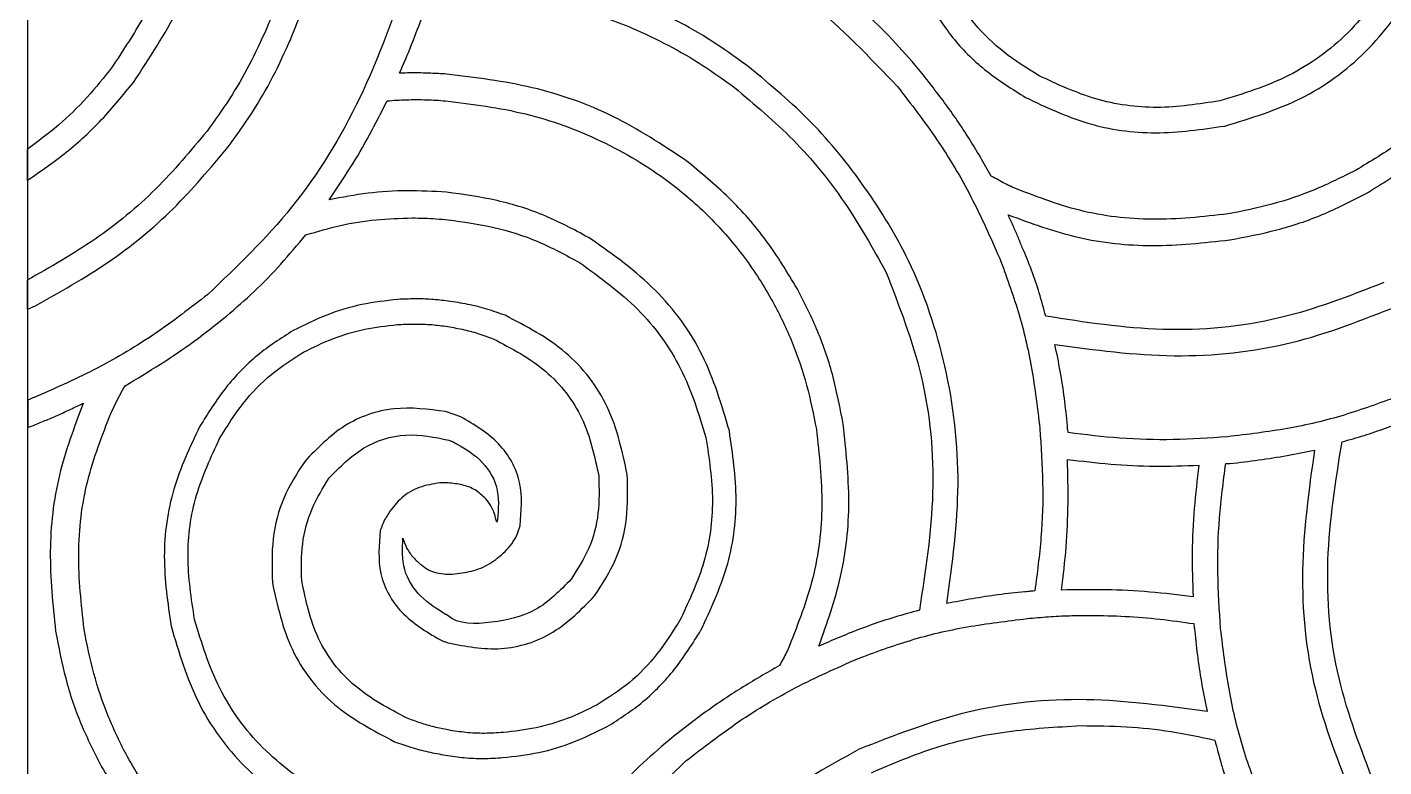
# Model space of a CAD drawing. Extents: x 0 to 371, y 0 to 260.
# Drawn here: x 0 to 42.89, y 36.57 to 59.93 of the extents above; entities that cross this region are included whole.
import ezdxf

# ---------------------------------------------------------------- set-up
doc = ezdxf.new("R2010")
doc.units = 0
doc.layers.add('Layer_1', color=7, linetype='CONTINUOUS')

msp = doc.modelspace()

# ---------------------------------------------------------------- linework, layer by layer
at = {"layer": 'Layer_1', "color": 7}
for points in [[(0.02646, 259.95312), (370.443122, 259.95312), (370.443122, 0.661457), (0.02646, 0.661457)], [(12.303125, 57.639583)], [(12.170316, 53.902344)], [(40.693123, 46.566874)], [(32.887914, 46.27542)], [(33.609317, 41.349622)], [(33.321479, 37.867147)]]:
    msp.add_lwpolyline(points, close=True, dxfattribs=at)
for points in [[(0, 56.065003), (0, 55.086251)], [(0, 51.937606), (0, 51.011564)], [(0.026355, 48.154374), (0.026355, 47.281043)], [(13.705623, 47.625207), (13.229167, 47.783854)], [(37.888126, 46.143128), (38.020418, 46.143128)], [(13.308748, 45.534896), (13.044165, 45.534896)], [(13.229167, 42.650834), (13.44104, 42.650834)]]:
    msp.add_lwpolyline(points, dxfattribs=at)
for points, knots in [([(5.291667, 65.881457), (5.184711, 65.0167), (4.972032, 63.297155), (4.107817, 60.831878), (3.166633, 59.397738), (2.698543, 58.684481)], [0, 0, 0, 0, 2.610292, 5.190488, 7.743386, 7.743386, 7.743386, 7.743386]), ([(3.360002, 58.18167), (3.861401, 58.940615), (4.86919, 60.466058), (5.798766, 63.093951), (6.006984, 64.930385), (6.111771, 65.854586)], [0, 0, 0, 0, 2.722229, 5.471544, 8.256933, 8.256933, 8.256933, 8.256933]), ([(8.916252, 65.854586), (8.858778, 65.151739), (8.745505, 63.76653), (8.302239, 61.751159), (7.809633, 60.49425), (7.56698, 59.875106)], [0, 0, 0, 0, 2.114445, 4.167261, 6.160141, 6.160141, 6.160141, 6.160141]), ([(8.334375, 59.557812), (8.593041, 60.207483), (9.118453, 61.527115), (9.585701, 63.642026), (9.703629, 65.094284), (9.763228, 65.828231)], [0, 0, 0, 0, 2.095445, 4.256339, 6.464269, 6.464269, 6.464269, 6.464269]), ([(17.303853, 64.426249), (18.664361, 63.944183), (21.298093, 63.010978), (24.816999, 60.87516), (26.634396, 58.972863), (27.516666, 58.049378)], [0, 0, 0, 0, 4.325848, 8.374166, 12.193656, 12.193656, 12.193656, 12.193656]), ([(12.091252, 61.700834), (11.60922, 60.340334), (10.676093, 57.706644), (8.540562, 54.187669), (6.638346, 52.370287), (5.714896, 51.488021)], [0, 0, 0, 0, 4.325799, 8.373986, 12.193383, 12.193383, 12.193383, 12.193383]), ([(43.233019, 61.594898), (42.769348, 60.953168), (41.853601, 59.685757), (39.926189, 58.279561), (38.445202, 57.826705), (37.703125, 57.599793)], [0, 0, 0, 0, 2.366487, 4.673792, 6.990994, 6.990994, 6.990994, 6.990994]), ([(11.773958, 58.473124), (11.902898, 58.775027), (12.161497, 59.38052), (12.510889, 60.308541), (12.72485, 60.936113), (12.832292, 61.251249)], [0, 0, 0, 0, 0.984764, 1.97503, 2.973858, 2.973858, 2.973858, 2.973858]), ([(13.281877, 61.224378), (13.969402, 61.166785), (15.325739, 61.053167), (17.295899, 60.616987), (18.525503, 60.13718), (19.129581, 59.901461)], [0, 0, 0, 0, 2.068676, 4.081043, 6.024413, 6.024413, 6.024413, 6.024413]), ([(28.178125, 58.605416), (27.905584, 58.920125), (27.356402, 59.554279), (26.449484, 60.444375), (25.786834, 60.98078), (25.45271, 61.251249)], [0, 0, 0, 0, 1.248722, 2.516229, 3.805333, 3.805333, 3.805333, 3.805333]), ([(31.988228, 58.393543), (31.610398, 58.628919), (30.869944, 59.0902), (29.934336, 59.986395), (29.483581, 60.693201), (29.262813, 61.039376)], [0, 0, 0, 0, 1.333712, 2.613745, 3.842465, 3.842465, 3.842465, 3.842465]), ([(37.861771, 56.806043), (38.678356, 57.053214), (40.303081, 57.545001), (42.423784, 59.074728), (43.417547, 60.466707), (43.920833, 61.171668)], [0, 0, 0, 0, 2.548266, 5.070183, 7.657964, 7.657964, 7.657964, 7.657964]), ([(22.833748, 58.658126), (22.487985, 58.90956), (21.788109, 59.418499), (20.656963, 60.088111), (19.852855, 60.456505), (19.446875, 60.642501)], [0, 0, 0, 0, 1.282194, 2.595352, 3.934408, 3.934408, 3.934408, 3.934408]), ([(28.522289, 60.668856), (28.771079, 60.280511), (29.277522, 59.489986), (30.320755, 58.486049), (31.144993, 57.969133), (31.564998, 57.705729)], [0, 0, 0, 0, 1.380369, 2.809918, 4.295238, 4.295238, 4.295238, 4.295238]), ([(7.56698, 59.875106), (7.391096, 59.493211), (7.041202, 58.733491), (6.412019, 57.653203), (5.928831, 56.981456), (5.688542, 56.647396)], [0, 0, 0, 0, 1.260923, 2.508409, 3.742495, 3.742495, 3.742495, 3.742495]), ([(19.129581, 59.901461), (19.511476, 59.725577), (20.271197, 59.375684), (21.351484, 58.7465), (22.023231, 58.263312), (22.357291, 58.023023)], [0, 0, 0, 0, 1.260923, 2.508409, 3.742495, 3.742495, 3.742495, 3.742495]), ([(6.35, 56.144584), (6.606099, 56.496091), (7.120633, 57.202312), (7.784115, 58.346167), (8.149975, 59.151773), (8.334375, 59.557812)], [0, 0, 0, 0, 1.304167, 2.620229, 3.957614, 3.957614, 3.957614, 3.957614]), ([(2.698543, 58.684481), (2.435079, 58.352164), (1.911857, 57.692207), (1.00596, 56.811299), (0.335066, 56.31358), (0, 56.065003)], [0, 0, 0, 0, 1.271486, 2.525083, 3.775833, 3.775833, 3.775833, 3.775833]), ([(13.255521, 58.446253), (13.090285, 58.454954), (12.761924, 58.472246), (12.267818, 58.489337), (11.939228, 58.47855), (11.773958, 58.473124)], [0, 0, 0, 0, 0.496432, 0.986522, 1.482459, 1.482459, 1.482459, 1.482459]), ([(20.822501, 55.721354), (20.072249, 56.214054), (18.564053, 57.204504), (15.972542, 58.116148), (14.16439, 58.33583), (13.255521, 58.446253)], [0, 0, 0, 0, 2.686007, 5.399548, 8.142009, 8.142009, 8.142009, 8.142009]), ([(29.077811, 41.724793), (29.247438, 42.979463), (29.584899, 45.475543), (29.150812, 49.172746), (28.084017, 52.351646), (26.529547, 54.886884), (24.857306, 56.971542), (23.504019, 58.099473), (22.833748, 58.658126)], [0, 0, 0, 0, 3.785959, 7.531903, 11.05396, 13.755811, 16.417254, 19.02903, 19.02903, 19.02903, 19.02903]), ([(30.479793, 55.218543), (30.250997, 55.6184), (29.795349, 56.41472), (29.020757, 57.543015), (28.457541, 58.253124), (28.178125, 58.605416)], [0, 0, 0, 0, 1.381657, 2.751578, 4.100345, 4.100345, 4.100345, 4.100345]), ([(37.703125, 57.599793), (37.042806, 57.498583), (35.736958, 57.298431), (33.754425, 57.570341), (32.575205, 58.11996), (31.988228, 58.393543)], [0, 0, 0, 0, 1.997914, 3.95108, 5.886882, 5.886882, 5.886882, 5.886882]), ([(45.772916, 58.684481), (45.414833, 58.245081), (44.704005, 57.372833), (43.428193, 56.259715), (42.46867, 55.688832), (41.989168, 55.403545)], [0, 0, 0, 0, 1.698781, 3.372238, 5.043883, 5.043883, 5.043883, 5.043883]), ([(0, 55.086251), (0.419406, 55.373214), (1.257705, 55.946788), (2.385596, 56.991135), (3.033501, 57.782749), (3.360002, 58.18167)], [0, 0, 0, 0, 1.523218, 3.044568, 4.590045, 4.590045, 4.590045, 4.590045]), ([(22.357291, 58.023023), (22.996781, 57.485898), (24.283175, 56.405419), (25.896697, 54.429995), (26.727967, 52.947816), (27.146146, 52.202189)], [0, 0, 0, 0, 2.50184, 5.032694, 7.594725, 7.594725, 7.594725, 7.594725]), ([(27.516666, 58.049378), (27.942079, 57.498535), (28.796231, 56.39254), (29.881694, 54.573814), (30.455031, 53.278915), (30.744377, 52.62542)], [0, 0, 0, 0, 2.086879, 4.19008, 6.332929, 6.332929, 6.332929, 6.332929]), ([(42.306978, 54.663021), (42.819529, 54.974321), (43.84277, 55.59579), (45.205084, 56.789077), (45.970075, 57.715677), (46.354793, 58.18167)], [0, 0, 0, 0, 1.796822, 3.58712, 5.398349, 5.398349, 5.398349, 5.398349]), ([(9.551355, 54.477503), (9.775689, 54.809543), (10.225689, 55.475595), (10.831817, 56.520376), (11.195316, 57.239964), (11.377083, 57.599793)], [0, 0, 0, 0, 1.201913, 2.410967, 3.62025, 3.62025, 3.62025, 3.62025]), ([(11.377083, 57.599793), (11.47912, 57.607745), (11.684002, 57.623713), (11.992857, 57.636923), (12.199567, 57.638695), (12.303125, 57.639583)], [0, 0, 0, 0, 0.307025, 0.616481, 0.927153, 0.927153, 0.927153, 0.927153]), ([(12.303125, 57.639583), (12.406683, 57.638695), (12.613393, 57.636923), (12.922247, 57.623713), (13.127129, 57.607745), (13.229167, 57.599793)], [0, 0, 0, 0, 0.310672, 0.620128, 0.927153, 0.927153, 0.927153, 0.927153]), ([(13.229167, 57.599793), (14.07789, 57.494493), (15.767214, 57.284903), (18.16653, 56.400243), (20.110436, 55.245811), (21.596245, 53.957711), (22.697472, 52.680991), (23.562748, 51.340977), (24.208675, 49.975587), (24.671311, 48.625553), (24.857379, 47.694076), (24.950415, 47.228332)], [0, 0, 0, 0, 2.558717, 5.092941, 7.60668, 9.301016, 10.970622, 12.648611, 14.069671, 15.493247, 16.91685, 16.91685, 16.91685, 16.91685]), ([(31.564998, 57.705729), (32.208872, 57.401968), (33.504522, 56.79072), (35.689154, 56.48923), (37.13166, 56.699577), (37.861771, 56.806043)], [0, 0, 0, 0, 2.12763, 4.281365, 6.488666, 6.488666, 6.488666, 6.488666]), ([(5.688542, 56.647396), (5.166251, 56.021276), (4.112234, 54.757724), (2.183434, 53.168153), (0.730247, 52.349161), (0, 51.937606)], [0, 0, 0, 0, 2.442726, 4.929584, 7.441582, 7.441582, 7.441582, 7.441582]), ([(0.238228, 51.117501), (1.02577, 51.556481), (2.589075, 52.427875), (4.660909, 54.126108), (5.790516, 55.475997), (6.35, 56.144584)], [0, 0, 0, 0, 2.701851, 5.363294, 7.97507, 7.97507, 7.97507, 7.97507]), ([(24.341666, 51.673023), (24.030322, 52.185619), (23.408735, 53.208998), (22.215265, 54.571472), (21.288537, 55.33659), (20.822501, 55.721354)], [0, 0, 0, 0, 1.797007, 3.587655, 5.399073, 5.399073, 5.399073, 5.399073]), ([(41.989168, 55.403545), (41.561783, 55.19044), (40.711106, 54.766272), (39.358425, 54.308121), (38.43127, 54.121317), (37.967708, 54.027918)], [0, 0, 0, 0, 1.431634, 2.849563, 4.267399, 4.267399, 4.267399, 4.267399]), ([(31.141252, 54.874378), (31.064014, 54.91104), (30.911869, 54.983259), (30.695396, 55.1057), (30.550875, 55.18134), (30.479793, 55.218543)], [0, 0, 0, 0, 0.256404, 0.505074, 0.745761, 0.745761, 0.745761, 0.745761]), ([(13.255521, 54.715731), (12.841491, 54.738693), (12.014799, 54.784541), (10.771844, 54.704905), (9.958444, 54.553352), (9.551355, 54.477503)], [0, 0, 0, 0, 1.243343, 2.482573, 3.724182, 3.724182, 3.724182, 3.724182]), ([(17.83302, 53.234168), (17.360524, 53.491903), (16.41443, 54.007976), (14.860288, 54.493596), (13.790967, 54.641614), (13.255521, 54.715731)], [0, 0, 0, 0, 1.611896, 3.227549, 4.84795, 4.84795, 4.84795, 4.84795]), ([(37.967708, 54.027918), (37.169499, 53.940732), (35.60434, 53.769776), (33.265824, 54.04541), (31.843773, 54.600267), (31.141252, 54.874378)], [0, 0, 0, 0, 2.40486, 4.715544, 6.971607, 6.971607, 6.971607, 6.971607]), ([(38.020418, 53.207812), (38.518821, 53.302925), (39.513201, 53.492686), (40.957918, 53.974693), (41.857417, 54.433643), (42.306978, 54.663021)], [0, 0, 0, 0, 1.521336, 3.035266, 4.547924, 4.547924, 4.547924, 4.547924]), ([(8.810832, 53.366459), (9.173286, 53.473705), (9.900262, 53.688809), (11.028986, 53.866607), (11.789604, 53.890423), (12.170316, 53.902344)], [0, 0, 0, 0, 1.133192, 2.27285, 3.414926, 3.414926, 3.414926, 3.414926]), ([(12.170316, 53.902344), (12.297199, 53.901027), (12.550834, 53.898396), (12.930624, 53.878646), (13.182785, 53.854819), (13.308748, 53.842916)], [0, 0, 0, 0, 0.380644, 0.760897, 1.140446, 1.140446, 1.140446, 1.140446]), ([(13.308748, 53.842916), (13.791886, 53.777613), (14.759542, 53.646822), (16.166736, 53.194766), (17.029647, 52.727512), (17.4625, 52.493128)], [0, 0, 0, 0, 1.46099, 2.926156, 4.400841, 4.400841, 4.400841, 4.400841]), ([(31.459061, 52.969584), (31.413098, 53.084572), (31.320598, 53.315986), (31.167097, 53.658589), (31.061782, 53.886999), (31.00896, 54.001562)], [0, 0, 0, 0, 0.371463, 0.747572, 1.126046, 1.126046, 1.126046, 1.126046]), ([(31.00896, 54.001562), (31.736026, 53.736282), (33.206399, 53.199796), (35.602489, 52.944757), (37.204324, 53.119026), (38.020418, 53.207812)], [0, 0, 0, 0, 2.315932, 4.683594, 7.142714, 7.142714, 7.142714, 7.142714]), ([(6.29729, 50.800207), (6.594749, 51.057027), (7.19546, 51.575668), (8.033098, 52.436403), (8.550448, 53.055079), (8.810832, 53.366459)], [0, 0, 0, 0, 1.178583, 2.380117, 3.597619, 3.597619, 3.597619, 3.597619]), ([(22.198645, 47.175106), (21.956576, 47.992224), (21.474236, 49.620388), (19.93422, 51.737063), (18.539508, 52.730795), (17.83302, 53.234168)], [0, 0, 0, 0, 2.544261, 5.069616, 7.661989, 7.661989, 7.661989, 7.661989]), ([(32.199585, 50.800207), (32.134349, 51.045286), (32.003805, 51.535711), (31.758483, 52.261176), (31.559345, 52.73232), (31.459061, 52.969584)], [0, 0, 0, 0, 0.760733, 1.522297, 2.294881, 2.294881, 2.294881, 2.294881]), ([(17.4625, 52.493128), (18.104223, 52.029499), (19.371587, 51.113858), (20.777863, 49.186673), (21.230699, 47.705788), (21.457605, 46.963749)], [0, 0, 0, 0, 2.366403, 4.673506, 6.990583, 6.990583, 6.990583, 6.990583]), ([(30.744377, 52.62542), (30.950145, 52.070983), (31.369639, 50.940667), (31.788337, 49.137118), (31.938097, 47.891075), (32.014583, 47.254688)], [0, 0, 0, 0, 1.772931, 3.614432, 5.536675, 5.536675, 5.536675, 5.536675]), ([(27.146146, 52.202189), (27.568931, 51.116534), (28.440798, 48.877692), (28.77566, 45.195543), (28.395374, 42.743689), (28.20448, 41.51292)], [0, 0, 0, 0, 3.483767, 7.18423, 10.91404, 10.91404, 10.91404, 10.91404]), ([(5.714896, 51.488021), (5.164048, 51.062574), (4.058031, 50.208342), (2.239374, 49.122592), (0.94444, 48.549175), (0.290938, 48.259795)], [0, 0, 0, 0, 2.086959, 4.190287, 6.333192, 6.333192, 6.333192, 6.333192]), ([(25.796875, 47.386979), (25.701767, 47.885339), (25.51202, 48.879599), (25.029966, 50.324129), (24.571041, 51.223506), (24.341666, 51.673023)], [0, 0, 0, 0, 1.521205, 3.0349, 4.547437, 4.547437, 4.547437, 4.547437]), ([(42.888855, 51.858541), (41.799251, 51.435855), (39.557781, 50.566332), (35.876465, 50.22853), (33.42844, 50.609146), (32.199585, 50.800207)], [0, 0, 0, 0, 3.494909, 7.189522, 10.913489, 10.913489, 10.913489, 10.913489]), ([(0, 51.011564), (0.026709, 51.02215), (0.080893, 51.043626), (0.157335, 51.085439), (0.21152, 51.106915), (0.238228, 51.117501)], [0, 0, 0, 0, 0.086119, 0.174712, 0.260831, 0.260831, 0.260831, 0.260831]), ([(11.721248, 51.329374), (11.337382, 51.285618), (10.571213, 51.198284), (9.455741, 50.860874), (8.762194, 50.520841), (8.413957, 50.350106)], [0, 0, 0, 0, 1.157468, 2.310219, 3.472746, 3.472746, 3.472746, 3.472746]), ([(13.308748, 51.276148), (13.132598, 51.297462), (12.781179, 51.339983), (12.25021, 51.350115), (11.897574, 51.336288), (11.721248, 51.329374)], [0, 0, 0, 0, 0.532013, 1.061361, 1.590758, 1.590758, 1.590758, 1.590758]), ([(15.107605, 50.826562), (14.91782, 50.893823), (14.533061, 51.030183), (13.931319, 51.182328), (13.517751, 51.244652), (13.308748, 51.276148)], [0, 0, 0, 0, 0.603874, 1.224263, 1.858107, 1.858107, 1.858107, 1.858107]), ([(32.491039, 49.900521), (33.742099, 49.73408), (36.230941, 49.402965), (39.951109, 49.791392), (42.213201, 50.683924), (43.312085, 51.117501)], [0, 0, 0, 0, 3.779971, 7.519825, 11.052872, 11.052872, 11.052872, 11.052872]), ([(3.095418, 48.603959), (3.470216, 48.827601), (4.215808, 49.272497), (5.291973, 49.996556), (5.963319, 50.533231), (6.29729, 50.800207)], [0, 0, 0, 0, 1.309321, 2.604654, 3.886918, 3.886918, 3.886918, 3.886918]), ([(18.970418, 45.799479), (18.813975, 46.523723), (18.502804, 47.964273), (17.099707, 49.795757), (15.778244, 50.479543), (15.107605, 50.826562)], [0, 0, 0, 0, 2.205182, 4.386198, 6.633616, 6.633616, 6.633616, 6.633616]), ([(8.413957, 50.350106), (8.025575, 50.101311), (7.234956, 49.594845), (6.230766, 48.551692), (5.713755, 47.72741), (5.450313, 47.307398)], [0, 0, 0, 0, 1.380479, 2.810202, 4.295597, 4.295597, 4.295597, 4.295597]), ([(8.73125, 49.662293), (9.044188, 49.81551), (9.666863, 50.120378), (10.667999, 50.414037), (11.352412, 50.495114), (11.694377, 50.535624)], [0, 0, 0, 0, 1.044139, 2.077595, 3.109594, 3.109594, 3.109594, 3.109594]), ([(11.694377, 50.535624), (11.868102, 50.542545), (12.211635, 50.556231), (12.725138, 50.546526), (13.061502, 50.50373), (13.229167, 50.482398)], [0, 0, 0, 0, 0.521614, 1.03147, 1.538201, 1.538201, 1.538201, 1.538201]), ([(13.229167, 50.482398), (13.403096, 50.452581), (13.747821, 50.393485), (14.252442, 50.26123), (14.576225, 50.143843), (14.737085, 50.085523)], [0, 0, 0, 0, 0.529261, 1.048989, 1.562136, 1.562136, 1.562136, 1.562136]), ([(14.737085, 50.085523), (15.313211, 49.782548), (16.450211, 49.184619), (17.672976, 47.614248), (17.938308, 46.369775), (18.071248, 45.746253)], [0, 0, 0, 0, 1.939421, 3.827497, 5.723386, 5.723386, 5.723386, 5.723386]), ([(32.887914, 47.333753), (32.857942, 47.624443), (32.798237, 48.203516), (32.667459, 49.060445), (32.549456, 49.622353), (32.491039, 49.900521)], [0, 0, 0, 0, 0.87663, 1.746306, 2.598902, 2.598902, 2.598902, 2.598902]), ([(6.085417, 46.936878), (6.320793, 47.314708), (6.782074, 48.055161), (7.678269, 48.990769), (8.385075, 49.441525), (8.73125, 49.662293)], [0, 0, 0, 0, 1.333712, 2.613745, 3.842465, 3.842465, 3.842465, 3.842465]), ([(2.645833, 47.730628), (2.691808, 47.828016), (2.784511, 48.024387), (2.937532, 48.314008), (3.042644, 48.507042), (3.095418, 48.603959)], [0, 0, 0, 0, 0.323045, 0.65138, 0.982455, 0.982455, 0.982455, 0.982455]), ([(0.290938, 48.259795), (0.26207, 48.249029), (0.201954, 48.22661), (0.11534, 48.187559), (0.055223, 48.16514), (0.026355, 48.154374)], [0, 0, 0, 0, 0.092409, 0.192438, 0.284847, 0.284847, 0.284847, 0.284847]), ([(0.608748, 47.519271), (0.739169, 47.573786), (0.999805, 47.682729), (1.38493, 47.86547), (1.642517, 47.987074), (1.772502, 48.048438)], [0, 0, 0, 0, 0.424005, 0.847344, 1.278585, 1.278585, 1.278585, 1.278585]), ([(1.772502, 48.048438), (1.491384, 47.302069), (0.923308, 45.793822), (0.641518, 43.332701), (0.812684, 41.687635), (0.899687, 40.851461)], [0, 0, 0, 0, 2.386471, 4.822538, 7.340767, 7.340767, 7.340767, 7.340767]), ([(43.312085, 48.259795), (42.75765, 48.05406), (41.627341, 47.634635), (39.823759, 47.216255), (38.577736, 47.066559), (37.941353, 46.990104)], [0, 0, 0, 0, 1.772887, 3.614331, 5.536555, 5.536555, 5.536555, 5.536555]), ([(41.565938, 46.831457), (41.799654, 46.896172), (42.262738, 47.024399), (42.940295, 47.260971), (43.517692, 47.481393), (44.000043, 47.683609), (44.38759, 47.861262), (44.641527, 47.986441), (44.767293, 48.048438)], [0, 0, 0, 0, 0.727343, 1.441154, 2.15188, 2.581299, 3.009977, 3.430616, 3.430616, 3.430616, 3.430616]), ([(1.799373, 40.904688), (1.712185, 41.702852), (1.541228, 43.267884), (1.816882, 45.606229), (2.371724, 47.028152), (2.645833, 47.730628)], [0, 0, 0, 0, 2.404727, 4.715164, 6.971101, 6.971101, 6.971101, 6.971101]), ([(13.229167, 47.783854), (12.685499, 47.856716), (11.592175, 48.003242), (9.953541, 47.433465), (9.176079, 46.628632), (8.78396, 46.222709)], [0, 0, 0, 0, 1.631149, 3.280266, 4.958379, 4.958379, 4.958379, 4.958379]), ([(15.584062, 44.185624), (15.624207, 44.643628), (15.705481, 45.570857), (14.966599, 46.884617), (14.134358, 47.373405), (13.705623, 47.625207)], [0, 0, 0, 0, 1.356337, 2.745907, 4.222353, 4.222353, 4.222353, 4.222353]), ([(0.026355, 47.281043), (0.090313, 47.307734), (0.219928, 47.361824), (0.415176, 47.43849), (0.54479, 47.49258), (0.608748, 47.519271)], [0, 0, 0, 0, 0.207908, 0.421334, 0.629241, 0.629241, 0.629241, 0.629241]), ([(5.450313, 47.307398), (5.146552, 46.663523), (4.535304, 45.367873), (4.233814, 43.183242), (4.444161, 41.740736), (4.550627, 41.010624)], [0, 0, 0, 0, 2.12763, 4.281365, 6.488666, 6.488666, 6.488666, 6.488666]), ([(24.950415, 47.228332), (25.037569, 46.43012), (25.208466, 44.864941), (24.932502, 42.526443), (24.377581, 41.104397), (24.103438, 40.401876)], [0, 0, 0, 0, 2.404851, 4.715566, 6.971672, 6.971672, 6.971672, 6.971672]), ([(25.02948, 40.375521), (25.287677, 41.103002), (25.810395, 42.575778), (26.059957, 44.969223), (25.88568, 46.570852), (25.796875, 47.386979)], [0, 0, 0, 0, 2.310336, 4.677247, 7.136435, 7.136435, 7.136435, 7.136435]), ([(32.014583, 47.254688), (32.053357, 46.680144), (32.130741, 45.533485), (32.079154, 43.814608), (31.930064, 42.683873), (31.855936, 42.121668)], [0, 0, 0, 0, 1.726973, 3.446647, 5.14719, 5.14719, 5.14719, 5.14719]), ([(32.914269, 47.122396), (32.907197, 47.146367), (32.893804, 47.191761), (32.88779, 47.263207), (32.887872, 47.309615), (32.887914, 47.333753)], [0, 0, 0, 0, 0.074783, 0.141618, 0.214059, 0.214059, 0.214059, 0.214059]), ([(5.291667, 41.221981), (5.190457, 41.8823), (4.990305, 43.188148), (5.262215, 45.170681), (5.811834, 46.3499), (6.085417, 46.936878)], [0, 0, 0, 0, 1.997914, 3.95108, 5.886882, 5.886882, 5.886882, 5.886882]), ([(9.551355, 45.693543), (9.887753, 46.03592), (10.555105, 46.71513), (11.965168, 47.167284), (12.881912, 46.977826), (13.335103, 46.884168)], [0, 0, 0, 0, 1.427192, 2.831279, 4.203983, 4.203983, 4.203983, 4.203983]), ([(13.335103, 46.884168), (13.346233, 46.876932), (13.370905, 46.860892), (13.418511, 46.852049), (13.450336, 46.838643), (13.467395, 46.831457)], [0, 0, 0, 0, 0.039476, 0.087505, 0.142997, 0.142997, 0.142997, 0.142997]), ([(13.467395, 46.831457), (13.758682, 46.666185), (14.345964, 46.332969), (14.952994, 45.423405), (14.897445, 44.724021), (14.869377, 44.370626)], [0, 0, 0, 0, 1.000439, 2.017052, 3.055424, 3.055424, 3.055424, 3.055424]), ([(21.457605, 46.963749), (21.558811, 46.303386), (21.758963, 44.997412), (21.487075, 43.014707), (20.937438, 41.835359), (20.663855, 41.248336)], [0, 0, 0, 0, 1.998047, 3.951459, 5.887385, 5.887385, 5.887385, 5.887385]), ([(21.298958, 40.878332), (21.602549, 41.526184), (22.211065, 42.824735), (22.516006, 45.008158), (22.305296, 46.446887), (22.198645, 47.175106)], [0, 0, 0, 0, 2.13851, 4.286424, 6.487873, 6.487873, 6.487873, 6.487873]), ([(37.941353, 46.990104), (37.370083, 46.951292), (36.237886, 46.874371), (34.55509, 46.919029), (33.455695, 47.05529), (32.914269, 47.122396)], [0, 0, 0, 0, 1.717209, 3.403332, 5.039459, 5.039459, 5.039459, 5.039459]), ([(42.597916, 36.009896), (42.16989, 37.112584), (41.288582, 39.38302), (40.968389, 43.113116), (41.366373, 45.589636), (41.565938, 46.831457)], [0, 0, 0, 0, 3.536436, 7.28153, 11.048228, 11.048228, 11.048228, 11.048228]), ([(38.020418, 46.143128), (38.326068, 46.180099), (38.930782, 46.253245), (39.823148, 46.389591), (40.405742, 46.508312), (40.693123, 46.566874)], [0, 0, 0, 0, 0.92363, 1.82736, 2.707111, 2.707111, 2.707111, 2.707111]), ([(40.693123, 46.566874), (40.518027, 45.304707), (40.169309, 42.790978), (40.542986, 39.022713), (41.444932, 36.728973), (41.883748, 35.613021)], [0, 0, 0, 0, 3.816573, 7.601078, 11.186883, 11.186883, 11.186883, 11.186883]), ([(8.78396, 46.222709), (8.541955, 45.84895), (8.055124, 45.097072), (7.713546, 43.7593), (7.739395, 42.848153), (7.752498, 42.386251)], [0, 0, 0, 0, 1.329544, 2.674592, 4.057536, 4.057536, 4.057536, 4.057536]), ([(32.702396, 42.148023), (32.755446, 42.600229), (32.861992, 43.508451), (32.919395, 44.887552), (32.898449, 45.810969), (32.887914, 46.27542)], [0, 0, 0, 0, 1.365589, 2.742677, 4.136221, 4.136221, 4.136221, 4.136221]), ([(32.887914, 46.27542), (33.342371, 46.220805), (34.25692, 46.110899), (35.645007, 46.042473), (36.574942, 46.074396), (37.041666, 46.090418)], [0, 0, 0, 0, 1.372992, 2.763011, 4.163579, 4.163579, 4.163579, 4.163579]), ([(37.041666, 46.090418), (36.987052, 45.635961), (36.877145, 44.721412), (36.80872, 43.333325), (36.840643, 42.40339), (36.856664, 41.936666)], [0, 0, 0, 0, 1.372992, 2.763011, 4.163579, 4.163579, 4.163579, 4.163579]), ([(37.72948, 40.931043), (37.690705, 41.514385), (37.613319, 42.678624), (37.664919, 44.423736), (37.813999, 45.572116), (37.888126, 46.143128)], [0, 0, 0, 0, 1.753317, 3.499288, 5.226039, 5.226039, 5.226039, 5.226039]), ([(8.67854, 42.438961), (8.670743, 42.831128), (8.65536, 43.604865), (8.953934, 44.732871), (9.353503, 45.37539), (9.551355, 45.693543)], [0, 0, 0, 0, 1.173483, 2.315256, 3.435152, 3.435152, 3.435152, 3.435152]), ([(13.044165, 45.534896), (12.824444, 45.499478), (12.394277, 45.430138), (11.817617, 45.094121), (11.559215, 44.753233), (11.429793, 44.582499)], [0, 0, 0, 0, 0.664307, 1.300569, 1.939004, 1.939004, 1.939004, 1.939004]), ([(14.499373, 45.032084), (14.392261, 45.13292), (14.177674, 45.334932), (13.751562, 45.487725), (13.457456, 45.519055), (13.308748, 45.534896)], [0, 0, 0, 0, 0.437287, 0.876048, 1.324793, 1.324793, 1.324793, 1.324793]), ([(18.071248, 45.746253), (18.080681, 45.354391), (18.09928, 44.581732), (17.810145, 43.448594), (17.401121, 42.809628), (17.197916, 42.492188)], [0, 0, 0, 0, 1.173205, 2.313288, 3.43889, 3.43889, 3.43889, 3.43889]), ([(17.938956, 41.963021), (18.180961, 42.33678), (18.667792, 43.088658), (19.00937, 44.42643), (18.983522, 45.337577), (18.970418, 45.799479)], [0, 0, 0, 0, 1.329544, 2.674592, 4.057536, 4.057536, 4.057536, 4.057536]), ([(14.843021, 44.291045), (14.821744, 44.379304), (14.778969, 44.556738), (14.668026, 44.811449), (14.555781, 44.958291), (14.499373, 45.032084)], [0, 0, 0, 0, 0.272222, 0.547266, 0.825112, 0.825112, 0.825112, 0.825112]), ([(11.429793, 44.582499), (11.394199, 44.525221), (11.321243, 44.407821), (11.230753, 44.222117), (11.186733, 44.090712), (11.16521, 44.026461)], [0, 0, 0, 0, 0.202266, 0.414576, 0.617704, 0.617704, 0.617704, 0.617704]), ([(14.869377, 44.370626), (14.867638, 44.361593), (14.86403, 44.342848), (14.848368, 44.318823), (14.84476, 44.300078), (14.843021, 44.291045)], [0, 0, 0, 0, 0.027378, 0.056812, 0.08419, 0.08419, 0.08419, 0.08419]), ([(15.107605, 43.365003), (15.181168, 43.445242), (15.325717, 43.602909), (15.490356, 43.881374), (15.552684, 44.083744), (15.584062, 44.185624)], [0, 0, 0, 0, 0.326106, 0.640784, 0.959817, 0.959817, 0.959817, 0.959817]), ([(11.16521, 44.026461), (11.125103, 43.568448), (11.043904, 42.64116), (11.783095, 41.327485), (12.6154, 40.838685), (13.044165, 40.586878)], [0, 0, 0, 0, 1.356338, 2.746027, 4.222582, 4.222582, 4.222582, 4.222582]), ([(13.229167, 41.380628), (12.955108, 41.551905), (12.401159, 41.898104), (11.830835, 42.776197), (11.863489, 43.450141), (11.879895, 43.788749)], [0, 0, 0, 0, 0.966121, 1.952798, 2.949108, 2.949108, 2.949108, 2.949108]), ([(11.879895, 43.788749), (11.916695, 43.677582), (11.990329, 43.45514), (12.201629, 43.171209), (12.375437, 43.017917), (12.461771, 42.941773)], [0, 0, 0, 0, 0.349447, 0.699231, 1.044458, 1.044458, 1.044458, 1.044458]), ([(13.44104, 42.650834), (13.645496, 42.67399), (14.055881, 42.720467), (14.640942, 42.955995), (14.952467, 43.229032), (15.107605, 43.365003)], [0, 0, 0, 0, 0.616138, 1.236716, 1.852341, 1.852341, 1.852341, 1.852341]), ([(12.461771, 42.941773), (12.535537, 42.886997), (12.683017, 42.777482), (12.950028, 42.686766), (13.134912, 42.662967), (13.229167, 42.650834)], [0, 0, 0, 0, 0.27424, 0.548292, 0.833302, 0.833302, 0.833302, 0.833302]), ([(17.197916, 42.492188), (16.843294, 42.129449), (16.140326, 41.410392), (14.73257, 41.095198), (13.627363, 41.042047), (13.271003, 41.364071), (13.254317, 41.375857), (13.237888, 41.378974), (13.229167, 41.380628)], [0, 0, 0, 0, 1.480055, 2.933912, 4.343136, 4.353495, 4.37676, 4.403087, 4.403087, 4.403087, 4.403087]), ([(7.752498, 42.386251), (7.910904, 41.661747), (8.226117, 40.220048), (9.633397, 38.395304), (10.949433, 37.707286), (11.615312, 37.359168)], [0, 0, 0, 0, 2.206856, 4.391448, 6.628866, 6.628866, 6.628866, 6.628866]), ([(12.012187, 38.100208), (11.436101, 38.403134), (10.299233, 39.000941), (9.076661, 40.571166), (8.811434, 41.815486), (8.67854, 42.438961)], [0, 0, 0, 0, 1.939237, 3.826964, 5.722687, 5.722687, 5.722687, 5.722687]), ([(31.538127, 42.095313), (31.258594, 42.065518), (30.704055, 42.006412), (29.883813, 41.879364), (29.345016, 41.776036), (29.077811, 41.724793)], [0, 0, 0, 0, 0.843256, 1.67286, 2.489061, 2.489061, 2.489061, 2.489061]), ([(31.855936, 42.121668), (31.820573, 42.120032), (31.749644, 42.11675), (31.644419, 42.10023), (31.57349, 42.096949), (31.538127, 42.095313)], [0, 0, 0, 0, 0.106134, 0.212873, 0.319007, 0.319007, 0.319007, 0.319007]), ([(36.856664, 41.936666), (36.40213, 41.991342), (35.487309, 42.101386), (34.099599, 42.174675), (33.169224, 42.156928), (32.702396, 42.148023)], [0, 0, 0, 0, 1.373228, 2.763833, 4.16428, 4.16428, 4.16428, 4.16428]), ([(13.308748, 40.481457), (13.86661, 40.373121), (14.990286, 40.154903), (16.711457, 40.713515), (17.526774, 41.543449), (17.938956, 41.963021)], [0, 0, 0, 0, 1.686344, 3.396727, 5.145496, 5.145496, 5.145496, 5.145496]), ([(9.286771, 35.692086), (8.645042, 36.155758), (7.377631, 37.071505), (5.971435, 38.998917), (5.518579, 40.479903), (5.291667, 41.221981)], [0, 0, 0, 0, 2.366487, 4.673792, 6.990994, 6.990994, 6.990994, 6.990994]), ([(20.663855, 41.248336), (20.428485, 40.870543), (19.96723, 40.130182), (19.070955, 39.19482), (18.36419, 38.744165), (18.018021, 38.523438)], [0, 0, 0, 0, 1.333601, 2.613455, 3.8421, 3.8421, 3.8421, 3.8421]), ([(28.20448, 41.51292), (27.944899, 41.441043), (27.432566, 41.299179), (26.681005, 41.055128), (26.196068, 40.866141), (25.955521, 40.772396)], [0, 0, 0, 0, 0.808011, 1.59477, 2.369154, 2.369154, 2.369154, 2.369154]), ([(26.24646, 39.978646), (26.800939, 40.184383), (27.931373, 40.603825), (29.735135, 41.02217), (30.981281, 41.171878), (31.617708, 41.248336)], [0, 0, 0, 0, 1.773013, 3.614699, 5.537056, 5.537056, 5.537056, 5.537056]), ([(31.617708, 41.248336), (31.839144, 41.269031), (32.28128, 41.31035), (32.945718, 41.343674), (33.388342, 41.347641), (33.609317, 41.349622)], [0, 0, 0, 0, 0.667154, 1.33209, 1.995001, 1.995001, 1.995001, 1.995001]), ([(33.609317, 41.349622), (33.976213, 41.343128), (34.70836, 41.330171), (35.801247, 41.240844), (36.523018, 41.139992), (36.883019, 41.08969)], [0, 0, 0, 0, 1.100673, 2.196413, 3.286797, 3.286797, 3.286797, 3.286797]), ([(0.899687, 40.851461), (0.994795, 40.353101), (1.184541, 39.358842), (1.666595, 37.914312), (2.12552, 37.014934), (2.354895, 36.565418)], [0, 0, 0, 0, 1.521205, 3.0349, 4.547437, 4.547437, 4.547437, 4.547437]), ([(6.455937, 33.099479), (6.017375, 33.456914), (5.14668, 34.166545), (4.0535, 35.453978), (3.186062, 36.791033), (2.540777, 38.157202), (2.078366, 39.507301), (1.89237, 40.438895), (1.799373, 40.904688)], [0, 0, 0, 0, 1.694248, 3.363667, 5.041543, 6.462667, 7.886398, 9.310103, 9.310103, 9.310103, 9.310103]), ([(4.550627, 41.010624), (4.792696, 40.193506), (5.275035, 38.565343), (6.815051, 36.448667), (8.209763, 35.454935), (8.916252, 34.951563)], [0, 0, 0, 0, 2.544261, 5.069616, 7.661989, 7.661989, 7.661989, 7.661989]), ([(18.335831, 37.835624), (18.724176, 38.084414), (19.514701, 38.590857), (20.518638, 39.634089), (21.035555, 40.458328), (21.298958, 40.878332)], [0, 0, 0, 0, 1.380369, 2.809918, 4.295238, 4.295238, 4.295238, 4.295238]), ([(25.955521, 40.772396), (25.849978, 40.728388), (25.640559, 40.641067), (25.331218, 40.510256), (25.128965, 40.419944), (25.02948, 40.375521)], [0, 0, 0, 0, 0.343054, 0.680691, 1.007541, 1.007541, 1.007541, 1.007541]), ([(36.883019, 41.08969), (36.884661, 41.063144), (36.88796, 41.009808), (36.904434, 40.931343), (36.907733, 40.878007), (36.909375, 40.851461)], [0, 0, 0, 0, 0.079695, 0.160127, 0.239822, 0.239822, 0.239822, 0.239822]), ([(36.909375, 40.851461), (36.939234, 40.563074), (36.998512, 39.99055), (37.130494, 39.142758), (37.24792, 38.58742), (37.30625, 38.311565)], [0, 0, 0, 0, 0.869707, 1.726597, 2.572364, 2.572364, 2.572364, 2.572364]), ([(38.999686, 35.559795), (38.793916, 36.114275), (38.374404, 37.244717), (37.95574, 39.048445), (37.805969, 40.294612), (37.72948, 40.931043)], [0, 0, 0, 0, 1.773057, 3.6148, 5.537175, 5.537175, 5.537175, 5.537175]), ([(13.044165, 40.586878), (13.072468, 40.570897), (13.129257, 40.538832), (13.220187, 40.509415), (13.280014, 40.490528), (13.308748, 40.481457)], [0, 0, 0, 0, 0.097256, 0.195143, 0.285605, 0.285605, 0.285605, 0.285605]), ([(24.103438, 40.401876), (24.073322, 40.330718), (24.01209, 40.186035), (23.896835, 39.978936), (23.823042, 39.837494), (23.786145, 39.766773)], [0, 0, 0, 0, 0.231633, 0.470968, 0.710305, 0.710305, 0.710305, 0.710305]), ([(20.822501, 36.75042), (21.37335, 37.175867), (22.479367, 38.030098), (24.298024, 39.115848), (25.592958, 39.689265), (26.24646, 39.978646)], [0, 0, 0, 0, 2.086959, 4.190287, 6.333192, 6.333192, 6.333192, 6.333192]), ([(23.786145, 39.766773), (23.375689, 39.530657), (22.557721, 39.06012), (21.388147, 38.27676), (20.656266, 37.698587), (20.293335, 37.411878)], [0, 0, 0, 0, 1.420376, 2.830565, 4.217752, 4.217752, 4.217752, 4.217752]), ([(37.30625, 38.311565), (36.035626, 38.48661), (33.506941, 38.834971), (29.721061, 38.463405), (27.418278, 37.559848), (26.299686, 37.12094)], [0, 0, 0, 0, 3.841877, 7.645771, 11.238943, 11.238943, 11.238943, 11.238943]), ([(18.018021, 38.523438), (17.707059, 38.370263), (17.08842, 38.065531), (16.087556, 37.769637), (15.400863, 37.690152), (15.054895, 37.650106)], [0, 0, 0, 0, 1.03879, 2.066605, 3.11024, 3.11024, 3.11024, 3.11024]), ([(13.308748, 37.729688), (13.160894, 37.759495), (12.866536, 37.818838), (12.434573, 37.947271), (12.153145, 38.04917), (12.012187, 38.100208)], [0, 0, 0, 0, 0.452297, 0.900465, 1.350197, 1.350197, 1.350197, 1.350197]), ([(15.02854, 36.856356), (15.412406, 36.900112), (16.178575, 36.987446), (17.294047, 37.324856), (17.987594, 37.66489), (18.335831, 37.835624)], [0, 0, 0, 0, 1.157468, 2.310219, 3.472746, 3.472746, 3.472746, 3.472746]), ([(26.696561, 36.380416), (27.367181, 36.667458), (28.741841, 37.255848), (30.986038, 37.739263), (32.535723, 37.82412), (33.321479, 37.867147)], [0, 0, 0, 0, 2.184858, 4.4786, 6.837881, 6.837881, 6.837881, 6.837881]), ([(33.321479, 37.867147), (33.797316, 37.862859), (34.747392, 37.8543), (36.161944, 37.7051), (37.08521, 37.509284), (37.544478, 37.411878)], [0, 0, 0, 0, 1.427132, 2.849472, 4.25731, 4.25731, 4.25731, 4.25731]), ([(11.615312, 37.359168), (11.787425, 37.29902), (12.136058, 37.177184), (12.674468, 37.03079), (13.044006, 36.9676), (13.229167, 36.935938)], [0, 0, 0, 0, 0.546913, 1.10783, 1.671123, 1.671123, 1.671123, 1.671123]), ([(15.054895, 37.650106), (14.855112, 37.637739), (14.461416, 37.613367), (13.876027, 37.638814), (13.496452, 37.699619), (13.308748, 37.729688)], [0, 0, 0, 0, 0.600276, 1.182916, 1.752895, 1.752895, 1.752895, 1.752895]), ([(20.293335, 37.411878), (19.978631, 37.139376), (19.344513, 36.590293), (18.45434, 35.683621), (17.917963, 35.021066), (17.647501, 34.686979)], [0, 0, 0, 0, 1.248633, 2.515962, 3.804964, 3.804964, 3.804964, 3.804964]), ([(37.544478, 37.411878), (37.609302, 37.160908), (37.737442, 36.664808), (37.976422, 35.940383), (38.164992, 35.474088), (38.258646, 35.242501)], [0, 0, 0, 0, 0.777492, 1.536895, 2.286196, 2.286196, 2.286196, 2.286196]), ([(13.229167, 36.935938), (13.425406, 36.905907), (13.820216, 36.845489), (14.423184, 36.81947), (14.826109, 36.844021), (15.02854, 36.856356)], [0, 0, 0, 0, 0.595299, 1.197666, 1.805855, 1.805855, 1.805855, 1.805855]), ([(26.299686, 37.12094), (25.514069, 36.683978), (23.954681, 35.816643), (21.882886, 34.118249), (20.751135, 32.766539), (20.187915, 32.093856)], [0, 0, 0, 0, 2.693789, 5.346956, 7.975334, 7.975334, 7.975334, 7.975334]), ([(2.354895, 36.565418), (2.666201, 36.052829), (3.287696, 35.02949), (4.480905, 33.666936), (5.407544, 32.901845), (5.873543, 32.517086)], [0, 0, 0, 0, 1.796934, 3.587419, 5.398736, 5.398736, 5.398736, 5.398736]), ([(14.446146, 26.537606), (14.928178, 27.898107), (15.861305, 30.531796), (17.996836, 34.050772), (19.899052, 35.868154), (20.822501, 36.75042)], [0, 0, 0, 0, 4.325799, 8.373986, 12.193383, 12.193383, 12.193383, 12.193383])]:
    msp.add_open_spline(points, degree=3, knots=knots, dxfattribs=at)

doc.saveas('drawing.dxf')
